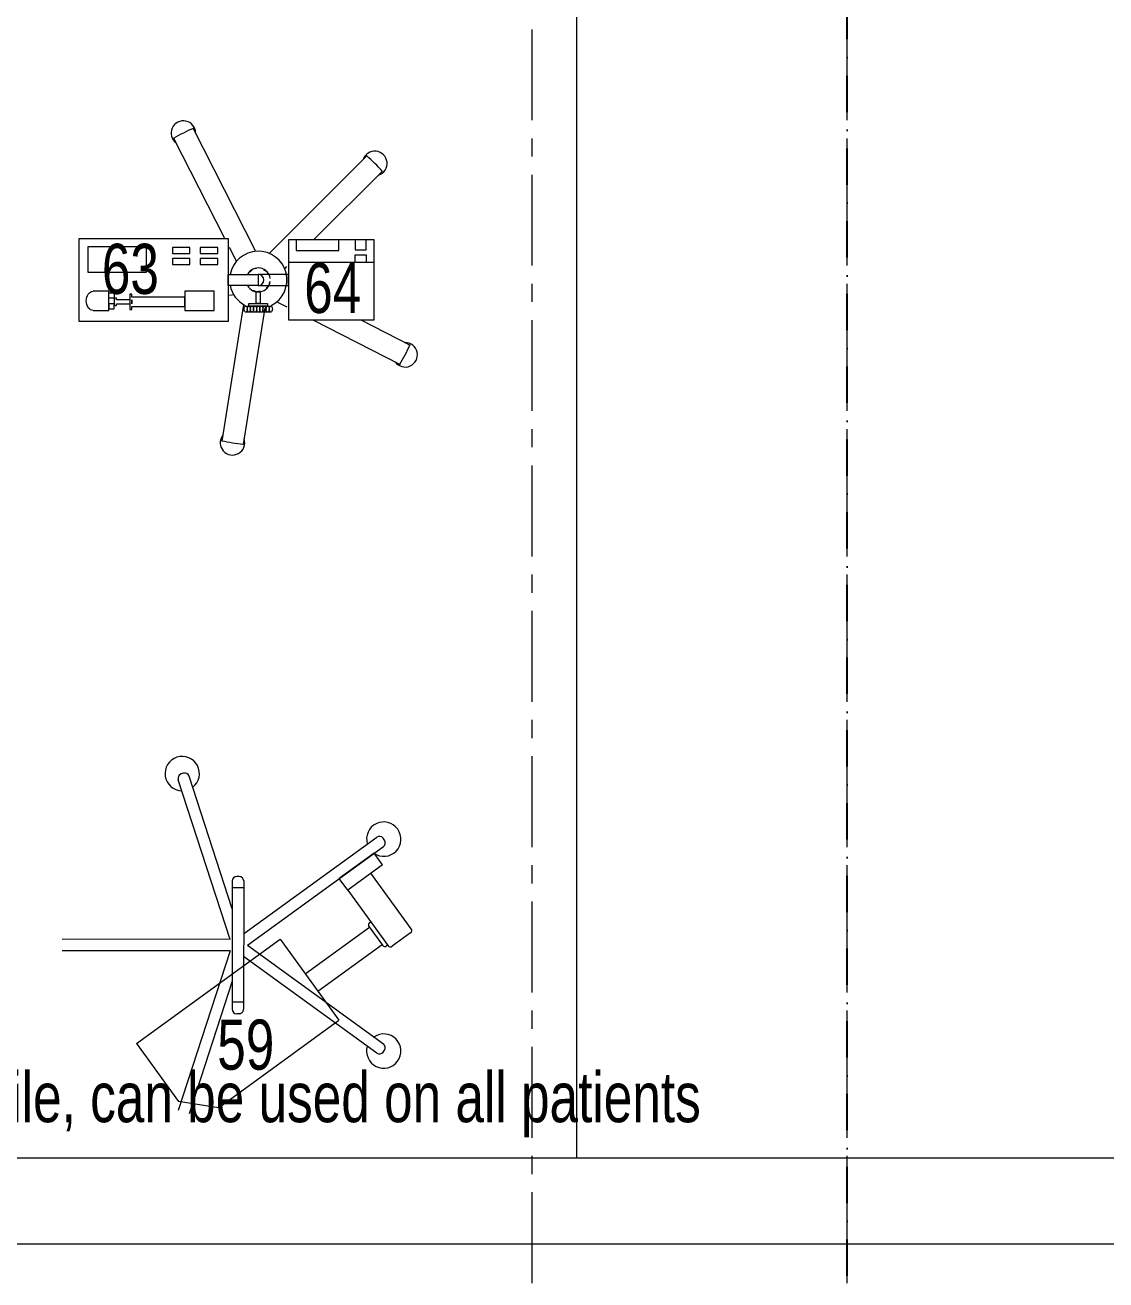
# Model space of a CAD drawing. Header units: millimetres. Extents: x 26027 to 581921, y 7230 to 233891.
# Drawn here: x 479363 to 481251, y 136547 to 138740 of the extents above; entities that cross this region are included whole.
import ezdxf

# ---------------------------------------------------------------- set-up
doc = ezdxf.new("R2010")
doc.units = ezdxf.units.MM
doc.header["$LTSCALE"] = 5
for name, pattern in [('CENTER', [50.8, 31.75, -6.35, 6.35, -6.35]), ('DASHDOT', [25.4, 12.7, -6.35, 0, -6.35]), ('HIDDEN', [9.525, 6.35, -3.175])]:
    doc.linetypes.add(name, pattern=pattern)
doc.layers.get('0').update_dxf_attribs({"color": 252})
doc.layers.add('axes', color=252, linetype='Continuous')
for name, color, linetype, lineweight in [('Medical Equipment and Furniture', 252, 'Continuous', 0), ('Medical Equipment and Furniture1', 252, 'Continuous', 5), ('Medical Equipment and Furniture2', 252, 'Continuous', 13), ('Walls', 252, 'Continuous', 5)]:
    doc.layers.add(name, color=color, linetype=linetype, lineweight=lineweight)
doc.styles.add('X3G_ENTITY_257CFD', font='swisscl.ttf', dxfattribs={"height": 200})

# ---------------------------------------------------------------- blocks, each defined once
blk = doc.blocks.new('HF12177-P')
for p, q in [((-0.0196, -0.007), (-0.1885, 0.2255)), ((0, 0), (-0.1724, 0.2372)), ((0, 0), (0.1724, 0.2372)), ((0.0196, -0.007), (0.1885, 0.2255)), ((-0.12, -0.015), (-0.12, -0.019)), ((-0.112, -0.007), (0.112, -0.007)), ((-0.1, -0.007), (-0.1, -0.027)), ((0.1, -0.007), (0.1, -0.027)), ((0.12, -0.015), (0.12, -0.019)), ((-0.0631, -0.027), (-0.2951, -0.1024)), ((-0.01, -0.0308), (-0.2889, -0.1214)), ((-0.112, -0.027), (0.112, -0.027)), ((-0.01, -0.0308), (-0.01, -0.324)), ((0.01, -0.0308), (0.01, -0.324)), ((0.01, -0.0308), (0.2889, -0.1214)), ((0.0631, -0.027), (0.2951, -0.1024))]:
    blk.add_line(p, q)
for centre, radius, start, end in [((-0.1852, 0.2378), 0.03, 325.4712, 286.5288), ((0.1852, 0.2378), 0.03, 253.4712, 214.5288), ((-0.1821, 0.2302), 0.008, 126.3733, 216), ((0, -0.017), 0.315, 125.6267, 126.3733), ((-0.1788, 0.2325), 0.008, 36, 125.6267), ((0.1788, 0.2325), 0.008, 54.3733, 144), ((0, -0.017), 0.315, 53.6267, 54.3733), ((0.1821, 0.2302), 0.008, 324, 53.6267), ((-0.112, -0.015), 0.008, 90, 180), ((-0.112, -0.019), 0.008, 180, 270), ((0.112, -0.015), 0.008, 0, 90), ((0.112, -0.019), 0.008, 270, 0), ((-0.2996, -0.1144), 0.03, 37.4712, 358.5288), ((-0.2926, -0.11), 0.008, 108, 197.6267), ((0, -0.017), 0.315, 197.6267, 198.3733), ((-0.2914, -0.1138), 0.008, 198.3733, 288)]:
    blk.add_arc(centre, radius, start, end)
blk = doc.blocks.new('MONITOR ARM PLAN')
at = {"color": 8, "linetype": 'HIDDEN'}
for p, q in [((0.025, -0.49375, 0), (0.025, -0.18375, 0)), ((0.025, -0.18375, 0), (0.2, -0.18375, 0)), ((0.2, -0.44375, 0), (0.2, -0.18375, 0)), ((0.2, -0.44375, 0), (0.15, -0.49375, 0)), ((0.025, -0.49375, 0), (0.15, -0.49375, 0))]:
    blk.add_line(p, q, dxfattribs=at)
at = {"layer": 'Medical Equipment and Furniture1'}
for p, q in [((0.025, 0.0375), (0, 0.0375)), ((0, 0.0375), (0, -0.0375)), ((0.025, 0.0375), (0.025, -0.0375)), ((0.145, 0.0125), (0.025, 0.0125)), ((0.15, 0.0075), (0.15, -0.0325)), ((0.025, -0.0375), (0, -0.0375)), ((0.025, -0.0375), (0.145, -0.0375)), ((0.09375, -0.0375), (0.09375, -0.04)), ((0.14375, -0.0375), (0.14375, -0.04)), ((0.09875, -0.045), (0.13875, -0.045)), ((0.1, -0.045), (0.1, -0.18375)), ((0.1375, -0.045), (0.1375, -0.18375))]:
    blk.add_line(p, q, dxfattribs=at)
for centre, start, end in [((0.145, 0.0075, 0), 0, 90), ((0.09875, -0.04), 180, 270), ((0.13875, -0.04), 270, 360), ((0.145, -0.0325), 270, 0)]:
    blk.add_arc(centre, 0.005, start, end, dxfattribs=at)
blk = doc.blocks.new('Syringe')
at = {"layer": 'Medical Equipment and Furniture2', "color": 254}
for points in [[(42.9739, -11.5277), (42.7139, -11.5277), (42.7139, -11.3827), (42.9739, -11.3827), (42.9739, -11.5277)], [(42.7384, -11.5086), (42.7658, -11.5086), (42.7658, -11.475), (42.7384, -11.475)], [(42.779, -11.4899), (42.779, -11.487), (42.7748, -11.487), (42.7748, -11.5), (42.779, -11.5), (42.779, -11.497)], [(42.8055, -11.4851), (42.8055, -11.48), (42.8023, -11.48), (42.8023, -11.5069), (42.8055, -11.5069), (42.8055, -11.5019)], [(42.8055, -11.5019), (42.8984, -11.5019), (42.8984, -11.4851), (42.8055, -11.4851)], [(42.8023, -11.4899), (42.779, -11.4899)], [(42.779, -11.497), (42.8023, -11.497)], [(42.8055, -11.4899), (42.8055, -11.497)], [(42.8055, -11.497), (42.8055, -11.4899)], [(42.8055, -11.497), (42.8055, -11.4899)]]:
    blk.add_lwpolyline(points, dxfattribs=at)
for points in [[(42.8312, -11.3974), (42.7289, -11.3974), (42.7289, -11.4415), (42.8312, -11.4415)], [(42.9073, -11.3985), (42.8765, -11.3985), (42.8765, -11.4091), (42.9073, -11.4091)], [(42.956, -11.3985), (42.9252, -11.3985), (42.9252, -11.4091), (42.956, -11.4091)], [(42.9073, -11.4175), (42.8765, -11.4175), (42.8765, -11.4281), (42.9073, -11.4281)], [(42.956, -11.4175), (42.9252, -11.4175), (42.9252, -11.4281), (42.956, -11.4281)], [(42.7748, -11.487), (42.7658, -11.487), (42.7658, -11.4777), (42.7748, -11.4777)], [(42.9498, -11.475), (42.8984, -11.475), (42.8984, -11.5086), (42.9498, -11.5086)], [(42.7748, -11.4967), (42.7658, -11.4967), (42.7658, -11.5059), (42.7748, -11.5059)]]:
    blk.add_lwpolyline(points, close=True, dxfattribs=at)
at = {"layer": 'Medical Equipment and Furniture2', "color": 254, "extrusion": (0, 0, -1)}
blk.add_ellipse((42.7384, -11.4918), major_axis=(0, 0.0168), ratio=0.733735, start_param=3.141593, end_param=6.283185, dxfattribs=at)
blk = doc.blocks.new('Infusion')
at = {"layer": 'Medical Equipment and Furniture2', "color": 254}
for points in [[(43.0793, -11.3852), (43.0793, -11.5252), (43.2293, -11.5252), (43.2293, -11.3852), (43.0793, -11.3852)], [(43.1962, -11.4242), (43.1962, -11.4114), (43.215, -11.4114), (43.215, -11.4242)]]:
    blk.add_lwpolyline(points, dxfattribs=at)
for points in [[(43.0793, -11.3852), (43.0793, -11.4242), (43.2293, -11.4242), (43.2293, -11.3852)], [(43.0927, -11.3852), (43.0927, -11.404), (43.1673, -11.404), (43.1673, -11.3852)], [(43.1962, -11.3852), (43.1962, -11.4027), (43.215, -11.4027), (43.215, -11.3852)]]:
    blk.add_lwpolyline(points, close=True, dxfattribs=at)
blk = doc.blocks.new('Infusion Syringe')
at = {"layer": 'Medical Equipment and Furniture1'}
for p, q in [((43.0225, -11.4053), (42.9127, -11.1899)), ((42.9683, -11.3827), (42.8788, -11.2071)), ((43.0459, -11.409), (43.2169, -11.238)), ((43.1234, -11.3852), (43.2437, -11.2649)), ((42.9886, -11.4225), (42.9765, -11.3988)), ((42.9753, -11.4431), (42.9739, -11.4433)), ((43.0124, -11.4411), (43.017, -11.4365)), ((43.0234, -11.4354), (43.017, -11.4365)), ((43.0357, -11.4374), (43.0414, -11.4403)), ((43.0444, -11.4461), (43.0414, -11.4403)), ((43.0728, -11.4359), (43.0766, -11.432)), ((43.0407, -11.4693), (43.0453, -11.4647)), ((43.0463, -11.4583), (43.0453, -11.4647)), ((43.0791, -11.4595), (43.0793, -11.4596)), ((42.9838, -11.4812), (42.9765, -11.4824)), ((43.0175, -11.473), (43.0233, -11.476)), ((43.0297, -11.4749), (43.0233, -11.476)), ((43.0006, -11.498), (42.9627, -11.7368)), ((43.0381, -11.5039), (43.0003, -11.7427)), ((43.0592, -11.4932), (43.0766, -11.502)), ((43.1221, -11.5252), (43.2746, -11.6029)), ((43.2058, -11.5252), (43.2919, -11.5691))]:
    blk.add_line(p, q, dxfattribs=at)
for points in [[(43.0266, -11.4455), (43.0266, -11.4649), (42.9739, -11.4649), (42.9739, -11.4455)], [(43.0266, -11.4455), (43.0266, -11.4649), (43.0793, -11.4649), (43.0793, -11.4455)], [(43.043, -11.4963), (43.043, -11.5009), (43.0102, -11.5009), (43.0102, -11.4963)]]:
    blk.add_lwpolyline(points, close=True, dxfattribs=at)
for points in [[(43.0302, -11.4759), (43.0302, -11.4963), (43.0229, -11.4963), (43.0229, -11.4759)], [(43.0046, -11.5009), (43.0485, -11.5009)], [(43.0485, -11.5116), (43.0046, -11.5116)]]:
    blk.add_lwpolyline(points, dxfattribs=at)
for centre, radius, start, end in [((42.8958, -11.1985), 0.0214, 359.734, 234.266), ((43.0266, -11.4552), 0.2881, 113.2187, 120.7813), ((43.2303, -11.2515), 0.0214, 287.734, 162.266), ((43.0266, -11.4552), 0.2881, 41.2187, 48.7813), ((43.0266, -11.4552), 0.0501, 296.8163, 169.3714), ((43.0266, -11.4552), 0.021, 6.8276, 152.4616), ((43.0266, -11.4552), 0.00972, 270, 90), ((43.0266, -11.4552), 0.0501, 190.6286, 243.1837), ((43.0266, -11.4552), 0.021, 207.5384, 353.1724), ((43.2833, -11.586), 0.0214, 215.734, 90.266), ((43.0266, -11.4552), 0.2881, 329.2187, 336.7813), ((42.9815, -11.7398), 0.0214, 143.734, 18.266), ((43.0266, -11.4552), 0.2881, 257.2187, 264.7813)]:
    blk.add_arc(centre, radius, start, end, dxfattribs=at)
for centre in [(43.0046, -11.5062), (43.0101, -11.5062), (43.0156, -11.5062), (43.0211, -11.5062), (43.0266, -11.5062), (43.0321, -11.5062), (43.0375, -11.5062), (43.043, -11.5062), (43.0485, -11.5062)]:
    blk.add_ellipse(centre, major_axis=(0, -0.00537), ratio=0.510594, start_param=3.141593, end_param=9.424778, dxfattribs=at)
for name in ['Syringe', 'Infusion']:
    blk.add_blockref(name, (0, 0), dxfattribs=at)

msp = doc.modelspace()

# ---------------------------------------------------------------- linework, layer by layer
at = {"layer": 'axes', "linetype": 'CENTER', "lineweight": 0}
for p, q in [((480248.8, 120285.6, 0), (480248.8, 230811.1, 0)), ((480798.8, 120285.6, 0), (480798.8, 230811.1, 0))]:
    msp.add_line(p, q, dxfattribs=at)
at = {"layer": 'axes', "linetype": 'DASHDOT'}
msp.add_line((480798.8, 120285.6, 0), (480798.8, 230811.1, 0), dxfattribs=at)
at = {"layer": 'Medical Equipment and Furniture'}
msp.add_line((480325.8, 139260.3, 2.4), (480325.8, 136760.3, 2.4), dxfattribs=at)
msp.add_line((480325.8, 139260.3, 2.4), (480325.8, 136760.3, 2.4), dxfattribs=at)
at = {"layer": 'Walls', "elevation": 2.4}
for points in [[(474665.8, 141876.6), (474665.8, 136760.3), (483197.6, 136760.3)], [(474515.8, 139158.5), (474515.8, 136610.3), (483207.6, 136610.3)]]:
    msp.add_lwpolyline(points, dxfattribs=at)

# ---------------------------------------------------------------- block references
at = {"layer": 'Medical Equipment and Furniture', "xscale": 1000, "yscale": 1000, "zscale": 1000}
msp.add_blockref('Infusion Syringe', (436743.4, 149749.8, 2.4), dxfattribs=at)
at = {"layer": 'Medical Equipment and Furniture', "extrusion": (-1.92689e-13, -1.39405e-12, -1), "xscale": -1000, "yscale": 1000, "zscale": -1000, "rotation": 90.01496832471715}
msp.add_blockref('HF12177-P', (-479751.5, 137132.3, -2.4), dxfattribs=at)
at = {"layer": 'Medical Equipment and Furniture', "xscale": 1000, "yscale": 1000, "zscale": 1000, "rotation": 305.9850316752795}
msp.add_blockref('MONITOR ARM PLAN', (479942, 137270.6, 2.4), dxfattribs=at)

# ---------------------------------------------------------------- texts
at = {"layer": 'Medical Equipment and Furniture', "char_height": 87.47, "attachment_point": 2, "style": 'X3G_ENTITY_257CFD'}
for s, insert in [('63', (479546.6, 138357.7, 2.4)), ('64', (479900.2, 138324.3, 2.4)), ('59', (479748.2, 137002.1, 0))]:
    msp.add_mtext(s, dxfattribs=dict(at, insert=insert))
at = {"layer": 'Medical Equipment and Furniture', "insert": (479745.6, 136910.3, 2.4), "char_height": 87.473, "width": 3260.537, "attachment_point": 2, "style": 'X3G_ENTITY_257CFD'}
msp.add_mtext('59 is mobile, can be used on all patients', dxfattribs=at)

doc.saveas('drawing.dxf')
